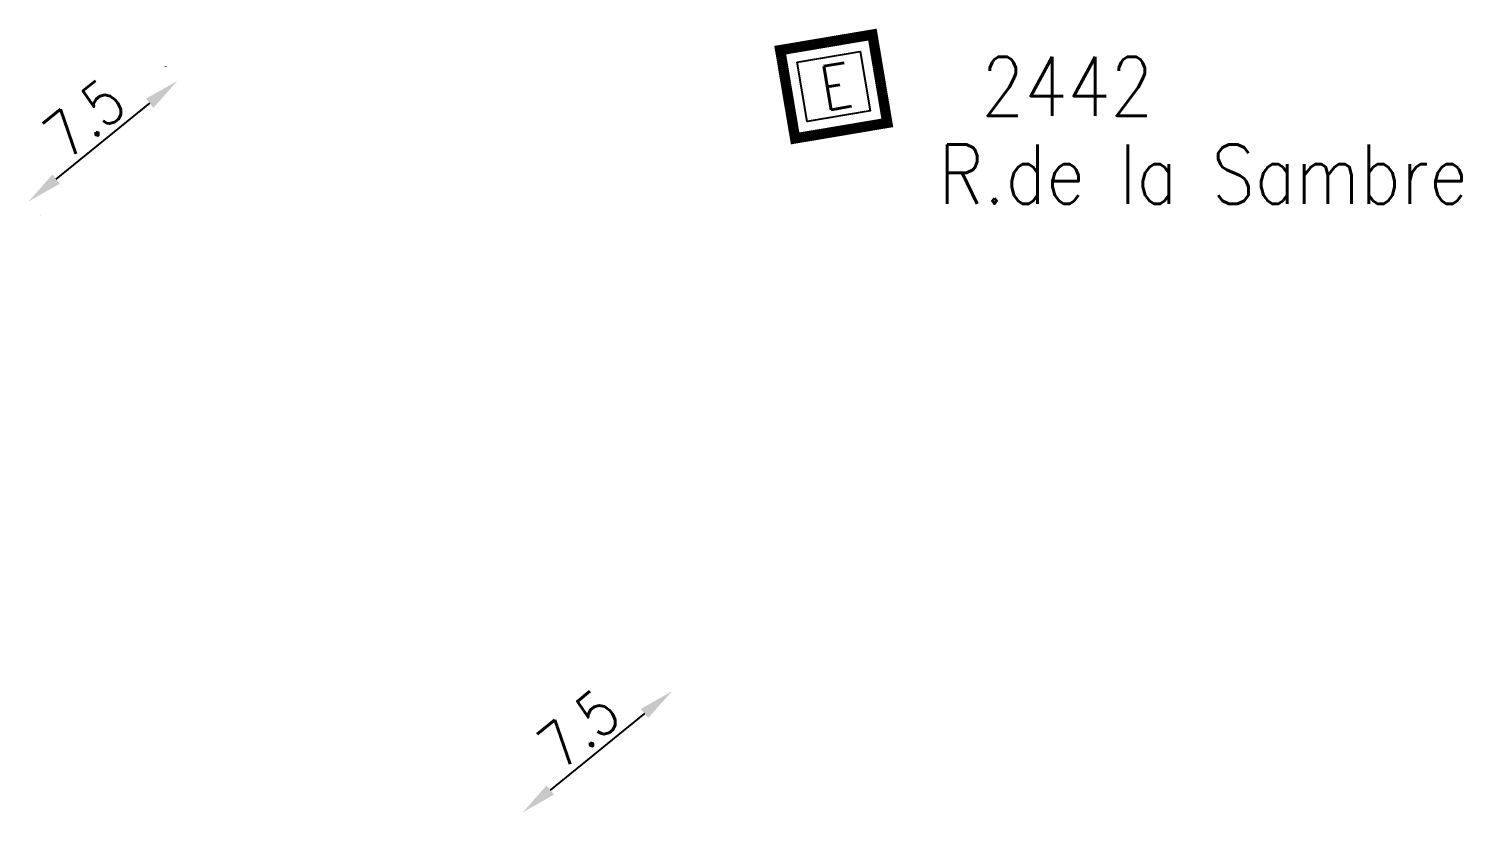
# Model space of a CAD drawing. Header units: millimetres. Extents: x 152022 to 152886, y 120985 to 122132.
# Drawn here: x 152715.85 to 152764.37, y 121564.46 to 121591 of the extents above; entities that cross this region are included whole.
import ezdxf
from ezdxf.enums import TextEntityAlignment as Align

# ---------------------------------------------------------------- set-up
doc = ezdxf.new("R2010")
doc.units = ezdxf.units.MM
doc.header["$PDMODE"] = 34
doc.layers.get('DEFPOINTS').update_dxf_attribs({"linetype": 'CONTINUOUS'})
doc.layers.add('M_200', color=7, linetype='CONTINUOUS')
doc.layers.add('W0008', color=7, linetype='CONTINUOUS')
doc.styles.add('M_ROMANS', font='ROMANS.shx', dxfattribs={"width": 0.75})
doc.styles.get("Standard").update_dxf_attribs({"font": 'romans.shx', "width": 0.85})
doc.dimstyles.get("Standard").update_dxf_attribs({"dimtxt": 1.5, "dimasz": 1.2, "dimexe": 0.625, "dimexo": 0.625, "dimgap": 0.25, "dimtad": 1, "dimdec": 1, "dimzin": 0, "dimdsep": 46, "dimtxsty": 'Standard', "dimcen": -0.5, "dimadec": 0, "dimazin": 0, "dimtfac": 1, "dimtdec": 1, "dimtmove": 0, "dimatfit": 3, "dimfxl": 0, "dimtolj": 1, "dimtzin": 0, "dimarcsym": 0})

# ---------------------------------------------------------------- blocks, each defined once
blk = doc.blocks.new('*U4')
at = {"layer": 'M_200', "color": 0, "linetype": 'Continuous', "const_width": 0.35, "flags": 128}
blk.add_lwpolyline([(3.166, 3.032), (3.166, 0), (0, 0), (0, 3.032)], close=True, dxfattribs=at)
at = {"layer": 'M_200', "color": 0, "linetype": 'Continuous'}
blk.add_lwpolyline([(0.5, 2.532), (2.666, 2.532), (2.666, 0.5), (0.5, 0.5)], close=True, dxfattribs=at)
at = {"layer": 'M_200', "insert": (1.66, 1.503), "char_height": 1.49, "width": 1.88731, "attachment_point": 5}
blk.add_mtext('E', dxfattribs=at)
at = {"layer": 'M_200', "color": 0, "linetype": 'Continuous', "width": 0.85}
for tag, p in [('NUM', (2, 17.06)), ('NOM', (2, 10.649))]:
    blk.add_attdef(tag, text='', height=4, dxfattribs=at).set_placement(p, align=Align.MIDDLE)
at = {"layer": 'M_200', "color": 0, "linetype": 'Continuous', "style": 'M_ROMANS', "width": 0.75, "flags": 3}
for tag, p in [('DEF_LEG', (1.869, -2.994)), ('DEF_COUP', (1.869, -5.494)), ('DEF_TYPE', (1.869, -7.994))]:
    blk.add_attdef(tag, text='', height=1.2, dxfattribs=at).set_placement(p, align=Align.MIDDLE)
blk = doc.blocks.new('*D5')
at = {"layer": 'DEFPOINTS', "color": 0, "linetype": 'Continuous', "transparency": 16777216}
for p in [(152720.882, 121589.232), (152720.887, 121589.226), (152715.848, 121585.154)]:
    blk.add_point(p, dxfattribs=at)
at = {"layer": 'W0008', "color": 0, "linetype": 'Continuous', "lineweight": -2, "transparency": 16777216}
for p, q in [((152720.494, 121589.712), (152720.489, 121589.718)), ((152716.78, 121585.91), (152719.95, 121588.477)), ((152716.241, 121584.669), (152716.241, 121584.669))]:
    blk.add_line(p, q, dxfattribs=at)
at = {"layer": 'W0008', "color": 0, "linetype": 'Continuous', "transparency": 16777216}
for points in [[(152719.824, 121588.633), (152720.076, 121588.322), (152720.882, 121589.232)], [(152716.654, 121586.065), (152716.906, 121585.754), (152715.848, 121585.154)]]:
    blk.add_solid(points, dxfattribs=at)
at = {"layer": 'W0008', "color": 0, "linetype": 'Continuous', "transparency": 16777216, "insert": (152717.735, 121587.97), "char_height": 1.5, "attachment_point": 5, "rotation": 39.0094}
blk.add_mtext('\\A1;7.5', dxfattribs=at)
blk = doc.blocks.new('*D6')
at = {"layer": 'DEFPOINTS', "color": 0, "linetype": 'Continuous', "transparency": 16777216}
for p in [(152737.638, 121568.565), (152732.581, 121564.46), (152732.581, 121564.46)]:
    blk.add_point(p, dxfattribs=at)
at = {"layer": 'W0008', "color": 0, "linetype": 'Continuous', "lineweight": -2, "transparency": 16777216}
blk.add_line((152736.706, 121567.809), (152733.513, 121565.217), dxfattribs=at)
at = {"layer": 'W0008', "color": 0, "linetype": 'Continuous', "transparency": 16777216}
for points in [[(152736.58, 121567.964), (152736.832, 121567.654), (152737.638, 121568.565)], [(152733.387, 121565.372), (152733.639, 121565.061), (152732.581, 121564.46)]]:
    blk.add_solid(points, dxfattribs=at)
at = {"layer": 'W0008', "color": 0, "linetype": 'Continuous', "transparency": 16777216, "insert": (152734.479, 121567.289), "char_height": 1.5, "attachment_point": 5, "rotation": 39.0735}
blk.add_mtext('\\A1;7.5', dxfattribs=at)

msp = doc.modelspace()

# ---------------------------------------------------------------- block references
at = {"layer": 'M_200'}
ref = msp.add_blockref('*U4', (152741.805, 121587.286), dxfattribs=dict(at, rotation=9.579640962819537))
ref.add_attrib('NUM', '2442', dxfattribs={"color": 0, "linetype": 'Continuous', "height": 2, "width": 0.85}).set_placement((152751.023, 121589.053), align=Align.MIDDLE)
ref.add_attrib('NOM', 'R.de la Sambre', dxfattribs={"color": 0, "linetype": 'Continuous', "height": 2, "width": 0.85}).set_placement((152755.624, 121586.076), align=Align.MIDDLE)

# ---------------------------------------------------------------- dimensions: what is measured, and where the dimension line sits
at = {"layer": 'W0008', "color": 252, "linetype": 'Continuous'}
for base, p1, p2, angle, picture, middle in [((152720.882, 121589.232), (152715.848, 121585.154), (152720.887, 121589.226), 219.0094, '*D5', (152718.365, 121587.193)), ((152732.581, 121564.46), (152737.638, 121568.565), (152732.581, 121564.46), 39.0735, '*D6', (152735.11, 121566.513))]:
    dim = msp.add_linear_dim(base=base, p1=p1, p2=p2, angle=angle, text='7.5', dimstyle='Standard', dxfattribs=at)
    dim.commit()
    dim.dimension.update_dxf_attribs({"geometry": picture, "text_midpoint": middle, "dimtype": 160})

doc.saveas('drawing.dxf')
